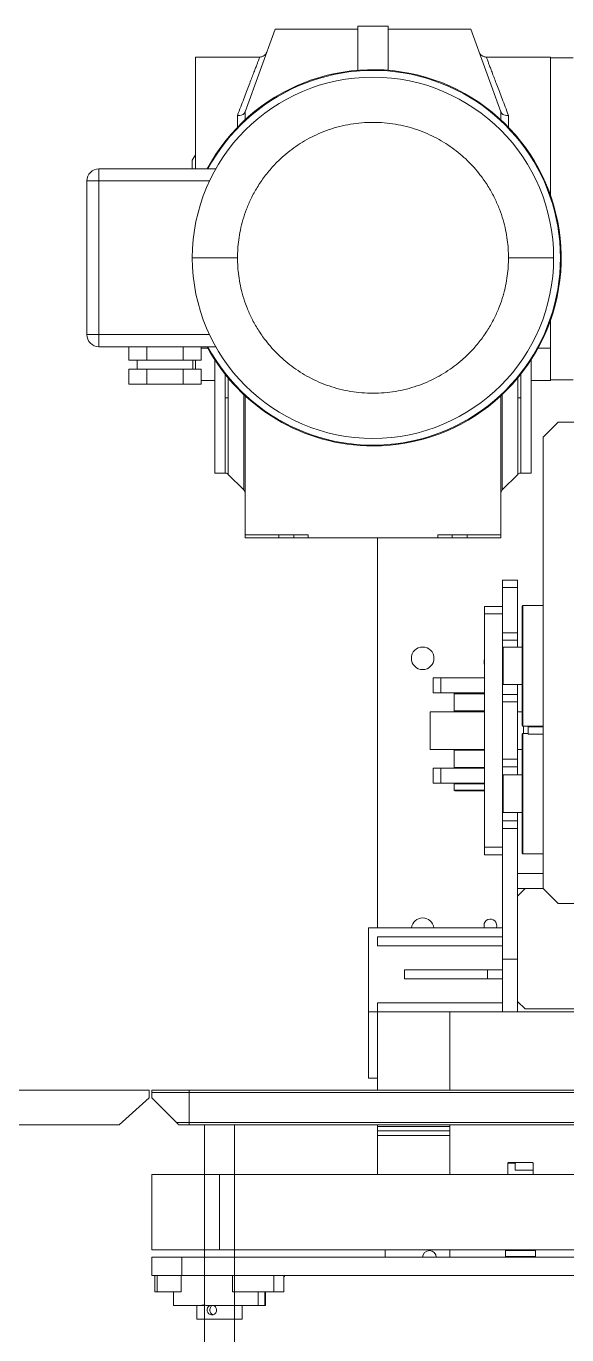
# Model space of a CAD drawing. Header units: millimetres. Extents: x 2676 to 14409, y -484 to 4878.
# Drawn here: x 8634 to 8993, y 4006 to 4876 of the extents above; entities that cross this region are included whole.
import ezdxf

# ---------------------------------------------------------------- set-up
doc = ezdxf.new("R2010")
doc.units = ezdxf.units.MM
doc.layers.add('2', color=5, linetype='Continuous', lineweight=18)

# ---------------------------------------------------------------- blocks, each defined once
blk = doc.blocks.new('rthryth')
at = {"color": 7, "linetype": 'Continuous', "lineweight": 15}
for p, q in [((40496.11, 46836.95, -909.01), (40394, 46836.95, -909.01)), ((40394, 46828.95, -909.01), (40394, 46836.95, -909.01)), ((40496.11, 46836.95, -909.01), (40496.11, 46828.95, -909.01)), ((40394, 46828.95, -909.01), (40386, 46828.95, -909.01)), ((40386, 46828.95, -909.01), (40386, 46751.41, -909.01)), ((40394, 46828.95, -909.01), (40496.11, 46828.95, -909.01)), ((40504.11, 46828.95, -909.01), (40496.11, 46828.95, -909.01)), ((40504.11, 46751.41, -909.01), (40504.11, 46828.95, -909.01)), ((40513.11, 46809.21, -909.01), (40504.11, 46809.21, -909.01)), ((40513.11, 46797.19, -909.01), (40513.11, 46809.21, -909.01)), ((40519.11, 46797.19, -909.01), (40519.11, 46809.21, -909.01)), ((40519.11, 46809.21, -909.01), (40529.11, 46809.21, -909.01)), ((40529.11, 46797.19, -909.01), (40529.11, 46809.21, -909.01)), ((40513.11, 46797.19, -909.01), (40504.11, 46797.19, -909.01)), ((40513.11, 46803.65, -909.01), (40519.11, 46803.65, -909.01)), ((40513.11, 46773.14, -909.01), (40513.11, 46797.19, -909.01)), ((40519.11, 46773.14, -909.01), (40519.11, 46797.19, -909.01)), ((40519.11, 46797.19, -909.01), (40529.11, 46797.19, -909.01)), ((40529.11, 46773.14, -909.01), (40529.11, 46797.19, -909.01)), ((40998.16, 46768.95, -909.01), (40998.16, 46793.95, -909.01)), ((40998.16, 46793.95, -909.01), (40999.66, 46793.95, -909.01)), ((40999.66, 46768.95, -909.01), (40999.66, 46793.95, -909.01)), ((40999.66, 46793.95, -909.01), (41003.16, 46793.95, -909.01)), ((41019.66, 46777.45, -909.01), (41003.16, 46793.95, -909.01)), ((41054.16, 46793.95, -909.01), (41104.16, 46793.95, -909.01)), ((41054.16, 46793.95, -909.01), (41054.16, 46748.95, -909.01)), ((41104.16, 46793.95, -909.01), (41104.16, 46748.95, -909.01)), ((41121.16, 46793.95, -909.01), (41109.16, 46793.95, -909.01)), ((41109.16, 46793.95, -909.01), (41109.16, 46773.95, -909.01)), ((41121.16, 46773.95, -909.01), (41121.16, 46793.95, -909.01)), ((41121.16, 46791.79, -909.01), (41132.16, 46791.79, -909.01)), ((41121.16, 46790.25, -909.01), (41132.16, 46790.25, -909.01)), ((41132.16, 46790.25, -909.01), (41132.16, 46791.79, -909.01)), ((41132.16, 46774.37, -909.01), (41132.16, 46790.25, -909.01)), ((41132.16, 46779.45, -909.01), (41141.16, 46779.45, -909.01)), ((41141.16, 46760.71, -909.01), (41141.16, 46779.45, -909.01)), ((40504.11, 46773.14, -909.01), (40513.11, 46773.14, -909.01)), ((40513.11, 46761.12, -909.01), (40513.11, 46773.14, -909.01)), ((40519.11, 46773.14, -909.01), (40529.11, 46773.14, -909.01)), ((40519.11, 46761.12, -909.01), (40519.11, 46773.14, -909.01)), ((40529.11, 46761.12, -909.01), (40529.11, 46773.14, -909.01)), ((41019.66, 46768.95, -909.01), (41019.66, 46777.45, -909.01)), ((41021.16, 46768.95, -909.01), (41021.16, 46775.95, -909.01)), ((41109.16, 46773.95, -909.01), (41121.16, 46773.95, -909.01)), ((41109.16, 45913.95, -909.01), (41109.16, 46773.95, -909.01)), ((41121.16, 46774.37, -909.01), (41132.16, 46774.37, -909.01)), ((41121.16, 45913.95, -909.01), (41121.16, 46773.95, -909.01)), ((40311.66, 46722.18, -909.01), (40311.66, 46764.95, -909.01)), ((40386, 46764.95, -909.01), (40311.66, 46764.95, -909.01)), ((40376.66, 46764.95, -909.01), (40380.12, 46766.95, -909.01)), ((40386, 46766.95, -909.01), (40380.12, 46766.95, -909.01)), ((40519.11, 46766.68, -909.01), (40513.11, 46766.68, -909.01)), ((40513.11, 46764.95, -909.01), (40519.11, 46764.95, -909.01)), ((40998.16, 46768.95, -909.01), (40999.66, 46768.95, -909.01)), ((40999.66, 46768.95, -909.01), (40998.16, 46768.95, -909.01)), ((40998.16, 46768.95, -909.01), (40998.16, 45918.95, -909.01)), ((40999.66, 46768.95, -909.01), (41019.66, 46768.95, -909.01)), ((40999.66, 46768.95, -909.01), (40999.66, 45918.95, -909.01)), ((41019.66, 46768.95, -909.01), (41021.16, 46768.95, -909.01)), ((41019.66, 46768.95, -909.01), (41019.66, 45918.95, -909.01)), ((41021.16, 46768.95, -909.01), (41019.66, 46768.95, -909.01)), ((41021.16, 46768.95, -909.01), (41021.16, 45918.95, -909.01)), ((41141.16, 46763.95, -909.01), (41150.16, 46763.95, -909.01)), ((41150.16, 46763.95, -909.01), (41150.16, 46733.95, -909.01)), ((40513.11, 46761.12, -909.01), (40504.11, 46761.12, -909.01)), ((40505.09, 46756.59, -909.01), (40505.09, 46761.12, -909.01)), ((40529.11, 46761.12, -909.01), (40519.11, 46761.12, -909.01)), ((40526.64, 46761.12, -909.01), (40526.64, 46751.95, -909.01)), ((41021.16, 46758.95, -909.01), (41718.33, 46758.95, -909.01)), ((41104.16, 46758.95, -909.01), (41109.16, 46758.95, -909.01)), ((41141.16, 46759.34, -909.01), (41141.16, 46760.71, -909.01)), ((41141.16, 46723.28, -909.01), (41141.16, 46758.02, -909.01)), ((40588.06, 46751.95, -909.01), (40512.88, 46751.95, -909.01)), ((40588.06, 46751.95, -909.01), (40588.06, 46745.19, -909.01)), ((41054.16, 46748.95, -909.01), (41104.16, 46748.95, -909.01)), ((41054.16, 46748.95, -909.01), (41054.16, 46048.95, -909.01)), ((41104.16, 46748.95, -909.01), (41104.16, 46048.95, -909.01)), ((40588.93, 46743.07, -909.01), (40599.18, 46732.82, -909.01)), ((41752.16, 46738.95, -909.01), (41021.16, 46738.95, -909.01)), ((41121.16, 46740.3, -909.01), (41132.16, 46740.3, -909.01)), ((41132.16, 46712.73, -909.01), (41132.16, 46740.3, -909.01)), ((40348.1, 46731.95, -909.01), (40293.16, 46711.95, -909.01)), ((40353.4, 46731.95, -909.01), (40348.1, 46731.95, -909.01)), ((40629.16, 46731.95, -909.01), (40536.71, 46731.95, -909.01)), ((40629.16, 46689.95, -909.01), (40629.16, 46731.95, -909.01)), ((40631.16, 46731.95, -909.01), (40629.16, 46731.95, -909.01)), ((40631.16, 46709.45, -909.01), (40631.16, 46731.95, -909.01)), ((41150.16, 46733.95, -909.01), (41141.16, 46733.95, -909.01)), ((41141.16, 46723.28, -909.01), (41132.16, 46723.28, -909.01)), ((41141.16, 46718.69, -909.01), (41132.16, 46718.69, -909.01)), ((41141.16, 46718.45, -909.01), (41132.16, 46718.45, -909.01)), ((41141.16, 46718.69, -909.01), (41141.16, 46723.28, -909.01)), ((41141.16, 46718.45, -909.01), (41141.16, 46718.69, -909.01)), ((40293.16, 46711.95, -909.01), (40293.16, 46656.95, -909.01)), ((41121.16, 46712.73, -909.01), (41132.16, 46712.73, -909.01)), ((41132.16, 46706.1, -909.01), (41132.16, 46712.73, -909.01)), ((40629.16, 46709.45, -909.01), (40631.16, 46709.45, -909.01)), ((40631.16, 46699.6, -909.01), (40631.16, 46709.45, -909.01)), ((41132.16, 46706.1, -909.01), (41121.16, 46706.1, -909.01)), ((40631.16, 46699.6, -909.01), (40629.16, 46699.6, -909.01)), ((40631.16, 46689.95, -909.01), (40631.16, 46699.6, -909.01)), ((40631.16, 46689.95, -909.01), (40629.16, 46689.95, -909.01)), ((40631.16, 46603.95, -909.01), (40631.16, 46689.95, -909.01)), ((40291.16, 46636.95, -909.01), (40291.16, 46656.95, -909.01)), ((40291.16, 46656.95, -909.01), (40320.46, 46656.95, -909.01)), ((40890.16, 46649.95, -909.01), (40946.16, 46649.95, -909.01)), ((40890.16, 46560.95, -909.01), (40890.16, 46649.95, -909.01)), ((40946.16, 46649.95, -909.01), (40946.16, 46643.95, -909.01)), ((40946.16, 46649.95, -909.01), (40990.16, 46649.95, -909.01)), ((40990.16, 46649.95, -909.01), (40990.16, 46643.95, -909.01)), ((40631.16, 46643.95, -909.01), (40890.16, 46643.95, -909.01)), ((40896.16, 46643.95, -909.01), (40902.16, 46643.95, -909.01)), ((40896.16, 46560.95, -909.01), (40896.16, 46643.95, -909.01)), ((40940.16, 46643.95, -909.01), (40946.16, 46643.95, -909.01)), ((40946.16, 46560.95, -909.01), (40946.16, 46643.95, -909.01)), ((40946.16, 46643.95, -909.01), (40990.16, 46643.95, -909.01)), ((40998.16, 46643.95, -909.01), (40990.16, 46643.95, -909.01)), ((41022.16, 46643.95, -909.01), (41021.16, 46643.95, -909.01)), ((41022.16, 46595.95, -909.01), (41022.16, 46643.95, -909.01)), ((41025.16, 46643.95, -909.01), (41022.16, 46643.95, -909.01)), ((41025.16, 46595.95, -909.01), (41025.16, 46643.95, -909.01)), ((41028.16, 46643.95, -909.01), (41025.16, 46643.95, -909.01)), ((41028.16, 46595.95, -909.01), (41028.16, 46643.95, -909.01)), ((41054.16, 46643.95, -909.01), (41028.16, 46643.95, -909.01)), ((40320.46, 46636.95, -909.01), (40291.16, 46636.95, -909.01)), ((40293.16, 46636.95, -909.01), (40293.16, 46581.95, -909.01)), ((41109.16, 46638.95, -909.01), (41104.16, 46638.95, -909.01)), ((40918.16, 46625.95, -909.01), (40924.16, 46625.95, -909.01)), ((40918.16, 46625.95, -909.01), (40918.16, 46570.95, -909.01)), ((40924.16, 46625.95, -909.01), (40924.16, 46570.95, -909.01)), ((40734.16, 46606.95, -909.01), (40724.16, 46606.95, -909.01)), ((40724.16, 46606.95, -909.01), (40724.16, 46601.95, -909.01)), ((40734.16, 46601.95, -909.01), (40734.16, 46606.95, -909.01)), ((40746.66, 46608.95, -909.01), (40771.66, 46608.95, -909.01)), ((40746.66, 46572.95, -909.01), (40746.66, 46608.95, -909.01)), ((40771.66, 46572.95, -909.01), (40771.66, 46608.95, -909.01)), ((40794.16, 46606.95, -909.01), (40784.16, 46606.95, -909.01)), ((40784.16, 46606.95, -909.01), (40784.16, 46601.95, -909.01)), ((40794.16, 46601.95, -909.01), (40794.16, 46606.95, -909.01)), ((40629.16, 46561.95, -909.01), (40629.16, 46603.95, -909.01)), ((40629.16, 46603.95, -909.01), (40631.16, 46603.95, -909.01)), ((40631.16, 46594.29, -909.01), (40631.16, 46603.95, -909.01)), ((40724.16, 46601.95, -909.01), (40734.16, 46601.95, -909.01)), ((40724.16, 46572.95, -909.01), (40724.16, 46601.95, -909.01)), ((40734.16, 46572.95, -909.01), (40734.16, 46601.95, -909.01)), ((40784.16, 46601.95, -909.01), (40794.16, 46601.95, -909.01)), ((40784.16, 46572.95, -909.01), (40784.16, 46601.95, -909.01)), ((40794.16, 46572.95, -909.01), (40794.16, 46601.95, -909.01)), ((40629.16, 46594.29, -909.01), (40631.16, 46594.29, -909.01)), ((40631.16, 46584.45, -909.01), (40631.16, 46594.29, -909.01)), ((40734.16, 46592.45, -909.01), (40734.66, 46592.95, -909.01)), ((40734.66, 46592.95, -909.01), (40746.16, 46592.95, -909.01)), ((40734.66, 46572.95, -909.01), (40734.66, 46592.95, -909.01)), ((40746.16, 46592.95, -909.01), (40746.66, 46592.45, -909.01)), ((40746.16, 46592.95, -909.01), (40746.16, 46572.95, -909.01)), ((40771.66, 46592.45, -909.01), (40772.16, 46592.95, -909.01)), ((40772.16, 46592.95, -909.01), (40783.66, 46592.95, -909.01)), ((40772.16, 46572.95, -909.01), (40772.16, 46592.95, -909.01)), ((40783.66, 46592.95, -909.01), (40784.16, 46592.45, -909.01)), ((40783.66, 46592.95, -909.01), (40783.66, 46572.95, -909.01)), ((40794.16, 46592.45, -909.01), (40794.66, 46592.95, -909.01)), ((40794.66, 46592.95, -909.01), (40798.66, 46592.95, -909.01)), ((40794.66, 46572.95, -909.01), (40794.66, 46592.95, -909.01)), ((40798.66, 46592.95, -909.01), (40799.16, 46592.45, -909.01)), ((40798.66, 46592.95, -909.01), (40798.66, 46572.95, -909.01)), ((40799.16, 46572.95, -909.01), (40799.16, 46592.45, -909.01)), ((40998.16, 46595.95, -909.01), (40946.16, 46595.95, -909.01)), ((41022.16, 46595.95, -909.01), (41021.16, 46595.95, -909.01)), ((41025.16, 46595.95, -909.01), (41022.16, 46595.95, -909.01)), ((41028.16, 46595.95, -909.01), (41025.16, 46595.95, -909.01)), ((41054.16, 46595.95, -909.01), (41028.16, 46595.95, -909.01)), ((41109.16, 46595.95, -909.01), (41104.16, 46595.95, -909.01)), ((40293.16, 46581.95, -909.01), (40348.1, 46561.95, -909.01)), ((40631.16, 46584.45, -909.01), (40629.16, 46584.45, -909.01)), ((40631.16, 46561.95, -909.01), (40631.16, 46584.45, -909.01)), ((40311.66, 46528.95, -909.01), (40311.66, 46571.76, -909.01)), ((40676.66, 46572.95, -909.01), (40676.66, 46560.95, -909.01)), ((40681.66, 46572.95, -909.01), (40676.66, 46572.95, -909.01)), ((40681.66, 46560.95, -909.01), (40681.66, 46572.95, -909.01)), ((40836.66, 46572.95, -909.01), (40681.66, 46572.95, -909.01)), ((40836.66, 46572.95, -909.01), (40836.66, 46560.95, -909.01)), ((40841.66, 46572.95, -909.01), (40836.66, 46572.95, -909.01)), ((40841.66, 46560.95, -909.01), (40841.66, 46572.95, -909.01)), ((40918.16, 46570.95, -909.01), (40924.16, 46570.95, -909.01)), ((40918.16, 46570.95, -909.01), (40918.16, 46560.95, -909.01)), ((40924.16, 46570.95, -909.01), (40924.16, 46560.95, -909.01)), ((40348.1, 46561.95, -909.01), (40353.4, 46561.95, -909.01)), ((40536.71, 46561.95, -909.01), (40629.16, 46561.95, -909.01)), ((40629.16, 46561.95, -909.01), (40631.16, 46561.95, -909.01)), ((40599.18, 46561.07, -909.01), (40588.93, 46550.82, -909.01)), ((40664.16, 46560.95, -909.01), (40659.16, 46560.95, -909.01)), ((40659.16, 46560.95, -909.01), (40659.16, 46550.95, -909.01)), ((40664.16, 46550.95, -909.01), (40664.16, 46560.95, -909.01)), ((40664.16, 46560.95, -909.01), (40694.16, 46560.95, -909.01)), ((40836.66, 46560.95, -909.01), (40681.66, 46560.95, -909.01)), ((40694.16, 46560.95, -909.01), (40694.16, 46550.95, -909.01)), ((40699.16, 46550.95, -909.01), (40699.16, 46560.95, -909.01)), ((40703.66, 46560.45, -909.01), (40704.16, 46560.95, -909.01)), ((40703.66, 46547.95, -909.01), (40703.66, 46560.45, -909.01)), ((40703.66, 46560.45, -909.01), (40728.59, 46560.45, -909.01)), ((40728.16, 46560.95, -909.01), (40728.66, 46560.45, -909.01)), ((40728.59, 46560.45, -909.01), (40728.66, 46560.45, -909.01)), ((40728.66, 46560.45, -909.01), (40728.66, 46547.95, -909.01)), ((40735.16, 46560.95, -909.01), (40735.16, 46550.95, -909.01)), ((40740.16, 46550.95, -909.01), (40740.16, 46560.95, -909.01)), ((40740.16, 46560.95, -909.01), (40778.16, 46560.95, -909.01)), ((40778.16, 46560.95, -909.01), (40778.16, 46550.95, -909.01)), ((40783.16, 46550.95, -909.01), (40783.16, 46560.95, -909.01)), ((40788.66, 46560.45, -909.01), (40789.16, 46560.95, -909.01)), ((40788.66, 46547.95, -909.01), (40788.66, 46560.45, -909.01)), ((40788.66, 46560.45, -909.01), (40813.59, 46560.45, -909.01)), ((40813.16, 46560.95, -909.01), (40813.66, 46560.45, -909.01)), ((40813.59, 46560.45, -909.01), (40813.66, 46560.45, -909.01)), ((40813.66, 46560.45, -909.01), (40813.66, 46547.95, -909.01)), ((40819.16, 46560.95, -909.01), (40819.16, 46550.95, -909.01)), ((40824.16, 46550.95, -909.01), (40824.16, 46560.95, -909.01)), ((40824.16, 46560.95, -909.01), (40911.16, 46560.95, -909.01)), ((40911.16, 46560.95, -909.01), (40911.16, 46550.95, -909.01)), ((40946.16, 46560.95, -909.01), (40911.16, 46560.95, -909.01)), ((40946.16, 46550.95, -909.01), (40946.16, 46560.95, -909.01)), ((41046.66, 46557.36, -909.01), (41046.16, 46556.9, -909.01)), ((41046.16, 46556.9, -909.01), (41046.16, 46552.15, -909.01)), ((41046.66, 46552.61, -909.01), (41046.66, 46557.36, -909.01)), ((41046.66, 46557.36, -909.01), (41051.16, 46557.36, -909.01)), ((41051.16, 46557.45, -909.01), (41054.06, 46557.45, -909.01)), ((41051.16, 46557.36, -909.01), (41051.16, 46557.45, -909.01)), ((41054.06, 46540.45, -909.01), (41054.06, 46557.45, -909.01)), ((41054.06, 46557.05, -909.01), (41054.16, 46557.05, -909.01)), ((41104.16, 46558.45, -909.01), (41104.66, 46558.95, -909.01)), ((41104.66, 46558.95, -909.01), (41108.66, 46558.95, -909.01)), ((41104.66, 46538.95, -909.01), (41104.66, 46558.95, -909.01)), ((41108.66, 46558.95, -909.01), (41109.16, 46558.45, -909.01)), ((41108.66, 46558.95, -909.01), (41108.66, 46543.02, -909.01)), ((40588.06, 46548.7, -909.01), (40588.06, 46541.95, -909.01)), ((40659.16, 46550.95, -909.01), (40664.16, 46550.95, -909.01)), ((40694.16, 46550.95, -909.01), (40664.16, 46550.95, -909.01)), ((40676.16, 46547.45, -909.01), (40676.66, 46547.95, -909.01)), ((40676.16, 46533.95, -909.01), (40676.16, 46547.45, -909.01)), ((40676.16, 46547.45, -909.01), (40756.16, 46547.45, -909.01)), ((40755.66, 46547.95, -909.01), (40676.66, 46547.95, -909.01)), ((40694.16, 46550.95, -909.01), (40699.16, 46550.95, -909.01)), ((40699.16, 46550.95, -909.01), (40703.66, 46550.95, -909.01)), ((40728.66, 46550.95, -909.01), (40735.16, 46550.95, -909.01)), ((40735.16, 46550.95, -909.01), (40740.16, 46550.95, -909.01)), ((40778.16, 46550.95, -909.01), (40740.16, 46550.95, -909.01)), ((40746.66, 46547.95, -909.01), (40746.66, 46550.95, -909.01)), ((40755.66, 46547.95, -909.01), (40756.16, 46547.45, -909.01)), ((40756.16, 46547.45, -909.01), (40756.16, 46533.95, -909.01)), ((40761.16, 46546.95, -909.01), (40756.16, 46546.95, -909.01)), ((40761.16, 46547.45, -909.01), (40761.66, 46547.95, -909.01)), ((40761.16, 46543.95, -909.01), (40761.16, 46547.45, -909.01)), ((40761.16, 46547.45, -909.01), (40841.16, 46547.45, -909.01)), ((40840.66, 46547.95, -909.01), (40761.66, 46547.95, -909.01)), ((40771.66, 46547.95, -909.01), (40771.66, 46550.95, -909.01)), ((40778.16, 46550.95, -909.01), (40783.16, 46550.95, -909.01)), ((40783.16, 46550.95, -909.01), (40788.66, 46550.95, -909.01)), ((40813.66, 46550.95, -909.01), (40819.16, 46550.95, -909.01)), ((40819.16, 46550.95, -909.01), (40824.16, 46550.95, -909.01)), ((40911.16, 46550.95, -909.01), (40824.16, 46550.95, -909.01)), ((40840.66, 46547.95, -909.01), (40841.16, 46547.45, -909.01)), ((40841.16, 46547.45, -909.01), (40841.16, 46533.95, -909.01)), ((40864.16, 46550.95, -909.01), (40854.16, 46550.95, -909.01)), ((40854.16, 46533.95, -909.01), (40854.16, 46550.95, -909.01)), ((40864.16, 46545.95, -909.01), (40869.16, 46550.95, -909.01)), ((40864.16, 46533.95, -909.01), (40864.16, 46550.95, -909.01)), ((40911.16, 46550.95, -909.01), (40946.16, 46550.95, -909.01)), ((40939.16, 46550.95, -909.01), (40944.16, 46545.95, -909.01)), ((40944.16, 46545.95, -909.01), (40944.16, 46141.95, -909.01)), ((40946.16, 46136.95, -909.01), (40946.16, 46550.95, -909.01)), ((41046.16, 46552.15, -909.01), (41046.16, 46541, -909.01)), ((41051.16, 46552.61, -909.01), (41046.66, 46552.61, -909.01)), ((41051.16, 46540.45, -909.01), (41051.16, 46552.61, -909.01)), ((40505.09, 46528.95, -909.01), (40505.09, 46537.3, -909.01)), ((40588.06, 46541.95, -909.01), (40512.88, 46541.95, -909.01)), ((40526.64, 46541.95, -909.01), (40526.64, 46528.95, -909.01)), ((40761.66, 46543.95, -909.01), (40756.66, 46543.95, -909.01)), ((40756.66, 46543.95, -909.01), (40756.66, 46533.95, -909.01)), ((40761.66, 46533.95, -909.01), (40761.66, 46543.95, -909.01)), ((41046.66, 46540.53, -909.01), (41046.16, 46541, -909.01)), ((41046.66, 46540.53, -909.01), (41051.16, 46540.53, -909.01)), ((41054.06, 46540.45, -909.01), (41051.16, 46540.45, -909.01)), ((41054.16, 46540.85, -909.01), (41054.06, 46540.85, -909.01)), ((41104.66, 46538.95, -909.01), (41104.16, 46539.45, -909.01)), ((41108.66, 46538.95, -909.01), (41104.66, 46538.95, -909.01)), ((41108.66, 46543.02, -909.01), (41108.66, 46538.95, -909.01)), ((41109.16, 46539.45, -909.01), (41108.66, 46538.95, -909.01)), ((40403.81, 46528.95, -909.01), (40311.66, 46528.95, -909.01)), ((40312.16, 46513.95, -909.01), (40312.16, 46528.95, -909.01)), ((40505.09, 46528.95, -909.01), (40486.3, 46528.95, -909.01)), ((40526.16, 46528.95, -909.01), (40505.09, 46528.95, -909.01)), ((40526.64, 46528.95, -909.01), (40526.14, 46528.95, -909.01)), ((40526.16, 46528.95, -909.01), (40526.16, 46513.95, -909.01)), ((40554.16, 46523.95, -909.01), (40564.16, 46533.95, -909.01)), ((40564.16, 46533.95, -909.01), (40864.16, 46533.95, -909.01)), ((40864.16, 46533.95, -909.01), (40874.16, 46523.95, -909.01)), ((40554.16, 46163.95, -909.01), (40554.16, 46523.95, -909.01)), ((40874.16, 46523.95, -909.01), (40874.16, 46163.95, -909.01))]:
    blk.add_line(p, q, dxfattribs=at)
at = {"color": 8, "linetype": 'Continuous', "lineweight": 15}
for p, q in [((40394, 46755.54, -909.01), (40394, 46828.95, -909.01)), ((40496.11, 46828.95, -909.01), (40496.11, 46755.54, -909.01)), ((40522.34, 46745.19, -909.01), (40538.06, 46745.19, -909.01)), ((40588.06, 46745.19, -909.01), (40538.06, 46745.19, -909.01)), ((40350.42, 46736.95, -909.01), (40358.31, 46736.95, -909.01)), ((40538.06, 46743.07, -909.01), (40524.97, 46743.07, -909.01)), ((40588.93, 46743.07, -909.01), (40538.06, 46743.07, -909.01)), ((40599.18, 46732.82, -909.01), (40535.88, 46732.82, -909.01)), ((40902.16, 46560.95, -909.01), (40902.16, 46643.95, -909.01)), ((40940.16, 46560.95, -909.01), (40940.16, 46643.95, -909.01)), ((40358.31, 46556.95, -909.01), (40350.42, 46556.95, -909.01)), ((40599.18, 46561.07, -909.01), (40535.88, 46561.07, -909.01)), ((40538.06, 46548.7, -909.01), (40522.34, 46548.7, -909.01)), ((40524.97, 46550.82, -909.01), (40538.06, 46550.82, -909.01)), ((40588.93, 46550.82, -909.01), (40538.06, 46550.82, -909.01)), ((40588.06, 46548.7, -909.01), (40538.06, 46548.7, -909.01)), ((40940.16, 46549.95, -909.01), (40940.16, 46550.95, -909.01))]:
    blk.add_line(p, q, dxfattribs=at)
at = {"color": 7, "linetype": 'Continuous', "lineweight": 15, "elevation": -909.01}
for points in [[(41141.16, 46755.39), (41141.76, 46756.18), (41142.65, 46756.76), (41143.73, 46757.05), (41144.83, 46757.01), (41145.84, 46756.67), (41146.69, 46756.05), (41147.26, 46755.18), (41147.48, 46754.16), (41147.33, 46753.13), (41146.84, 46752.18), (41146.04, 46751.42), (41145.02, 46750.94), (41144.16, 46750.83), (41144.16, 46750.83)], [(41122.17, 46706.1), (41121.59, 46705.66), (41121.16, 46705.41)], [(40712.22, 46572.95), (40712.4, 46573.01), (40713.66, 46573.2)], [(40713.66, 46573.2), (40714.91, 46573.01), (40715.09, 46572.95)], [(40888.66, 46573.2), (40889.91, 46573.01), (40890.16, 46572.92)]]:
    blk.add_lwpolyline(points, dxfattribs=at)
at = {"color": 7, "linetype": 'Continuous', "lineweight": 15}
blk.add_circle((40711.16, 46613.95, -909.01), 7.5, dxfattribs=at)
for centre, radius, start, end in [((40394, 46828.95, -909.01), 8, 90, 180), ((40496.11, 46828.95, -909.01), 8, 0, 90), ((40445.06, 46646.95, -909.01), 120, 90, 270), ((40445.06, 46646.95, -909.01), 120, 270, 90), ((40445.06, 46646.95, -909.01), 125, 118.19512, 0), ((40445.06, 46646.95, -909.01), 124.5, 118.31855, 61.68145), ((40445.06, 46646.95, -909.01), 125, 0, 61.80488), ((40891.16, 46613.95, -909.01), 7.5, 97.66226, 262.33774), ((41109.16, 46609.45, -909.01), 4.5, 90, 270), ((40888.66, 46568.95, -909.01), 4.25, 90, 290.66732)]:
    blk.add_arc(centre, radius, start, end, dxfattribs=at)
for points, knots in [([(41019.66, 46777.45, -909.01), (41019.74, 46777.36, -909.01), (41019.92, 46777.18, -909.01), (41020.18, 46776.92, -909.01), (41020.43, 46776.67, -909.01), (41020.65, 46776.45, -909.01), (41020.83, 46776.27, -909.01), (41020.96, 46776.14, -909.01), (41021.08, 46776.02, -909.01), (41021.15, 46775.95, -909.01), (41021.15, 46775.95, -909.01), (41021.16, 46775.95, -909.01)], [0, 0, 0, 0, 0.131345, 0.262713, 0.394134, 0.523253, 0.630106, 0.720921, 0.799541, 0.941331, 1, 1, 1, 1]), ([(40445.06, 46736.95, -909.01), (40445.06, 46738.58, -909.01), (40445.06, 46741.94, -909.01), (40445.06, 46746.95, -909.01), (40445.06, 46751.85, -909.01), (40445.06, 46756.38, -909.01), (40445.06, 46760.26, -909.01), (40445.06, 46763.31, -909.01), (40445.06, 46765.44, -909.01), (40445.06, 46766.72, -909.01), (40445.06, 46766.87, -909.01), (40445.06, 46766.95, -909.01)], [0, 0, 0, 0, 0.10404, 0.21382, 0.328082, 0.445186, 0.563214, 0.678114, 0.790179, 0.897868, 1, 1, 1, 1]), ([(41141.16, 46758.02, -909.01), (41141.03, 46758.36, -909.01), (41140.78, 46759.02, -909.01), (41140.84, 46759.98, -909.01), (41141.07, 46760.5, -909.01), (41141.16, 46760.71, -909.01)], [0, 0, 0, 0, 0.377221, 0.75446, 1, 1, 1, 1]), ([(41141.16, 46753.65, -909.01), (41141.32, 46753.9, -909.01), (41141.66, 46754.44, -909.01), (41142.53, 46755, -909.01), (41143.6, 46755.31, -909.01), (41144.72, 46755.3, -909.01), (41145.76, 46755.01, -909.01), (41146.62, 46754.45, -909.01), (41147.18, 46753.79, -909.01), (41147.29, 46753.29, -909.01), (41147.32, 46753.13, -909.01)], [0, 0, 0, 0, 0.121032, 0.259118, 0.399066, 0.532707, 0.661858, 0.79513, 0.934734, 1, 1, 1, 1]), ([(40538.06, 46745.19, -909.01), (40538.06, 46744.74, -909.01), (40538.06, 46743.95, -909.01), (40538.06, 46743.34, -909.01), (40538.06, 46743.07, -909.01)], [0, 0, 0, 0, 0.559989, 1, 1, 1, 1]), ([(40588.07, 46745.49, -909.01), (40588.07, 46745.22, -909.01), (40588.06, 46744.66, -909.01), (40588.31, 46743.83, -909.01), (40588.7, 46743.4, -909.01), (40588.91, 46743.18, -909.01)], [0, 0, 0, 0, 0.321012, 0.651875, 1, 1, 1, 1]), ([(41144.16, 46750.83, -909.01), (41143.79, 46750.86, -909.01), (41143.05, 46750.93, -909.01), (41142.08, 46751.5, -909.01), (41141.41, 46752.16, -909.01), (41141.22, 46752.66, -909.01), (41141.16, 46752.82, -909.01)], [0, 0, 0, 0, 0.286352, 0.572531, 0.863168, 1, 1, 1, 1]), ([(40348.44, 46732.07, -909.01), (40348.76, 46732.24, -909.01), (40349.42, 46732.6, -909.01), (40350.1, 46733.78, -909.01), (40350.49, 46735.26, -909.01), (40350.44, 46736.39, -909.01), (40350.42, 46736.95, -909.01)], [0, 0, 0, 0, 0.249991, 0.500019, 0.750063, 1, 1, 1, 1]), ([(40445.06, 46736.95, -909.01), (40443.12, 46736.91, -909.01), (40439.13, 46736.83, -909.01), (40432.97, 46736.2, -909.01), (40426.48, 46735.1, -909.01), (40419.69, 46733.4, -909.01), (40412.65, 46731.03, -909.01), (40405.43, 46727.89, -909.01), (40398.12, 46723.9, -909.01), (40390.85, 46718.98, -909.01), (40383.76, 46713.07, -909.01), (40377.8, 46706.94, -909.01), (40372.94, 46700.93, -909.01), (40369.05, 46695.31, -909.01), (40365.53, 46689.28, -909.01), (40362.43, 46682.87, -909.01), (40359.81, 46676.12, -909.01), (40357.72, 46669.09, -909.01), (40356.19, 46661.84, -909.01), (40355.26, 46654.43, -909.01), (40354.95, 46646.95, -909.01), (40355.26, 46639.46, -909.01), (40356.19, 46632.06, -909.01), (40357.72, 46624.8, -909.01), (40359.81, 46617.77, -909.01), (40362.43, 46611.02, -909.01), (40365.53, 46604.61, -909.01), (40369.05, 46598.58, -909.01), (40372.94, 46592.96, -909.01), (40377.13, 46587.78, -909.01), (40381.56, 46583.05, -909.01), (40386.18, 46578.78, -909.01), (40391.69, 46574.34, -909.01), (40398.12, 46569.99, -909.01), (40405.43, 46566, -909.01), (40412.65, 46562.87, -909.01), (40419.69, 46560.49, -909.01), (40426.48, 46558.8, -909.01), (40432.91, 46557.7, -909.01), (40439.06, 46557.06, -909.01), (40443.06, 46556.98, -909.01), (40445.06, 46556.95, -909.01)], [0, 0, 0, 0, 0.0205313, 0.0423827, 0.0656293, 0.0903407, 0.1165782, 0.1443899, 0.1738057, 0.2048323, 0.2374458, 0.2715872, 0.2953051, 0.3194593, 0.3440325, 0.3693385, 0.3949429, 0.4208248, 0.4471085, 0.473505, 0.4999914, 0.5264797, 0.5528761, 0.579158, 0.6050416, 0.630646, 0.6559504, 0.6805251, 0.7046794, 0.7283957, 0.7511611, 0.773423, 0.7951676, 0.8261942, 0.8556101, 0.8834218, 0.9096592, 0.9343707, 0.9576172, 0.9788082, 1, 1, 1, 1]), ([(40445.06, 46556.95, -909.01), (40446.99, 46556.98, -909.01), (40450.98, 46557.06, -909.01), (40457.14, 46557.69, -909.01), (40463.63, 46558.8, -909.01), (40470.42, 46560.49, -909.01), (40477.46, 46562.87, -909.01), (40484.68, 46566, -909.01), (40491.99, 46569.99, -909.01), (40499.27, 46574.92, -909.01), (40506.35, 46580.82, -909.01), (40512.31, 46586.95, -909.01), (40517.17, 46592.96, -909.01), (40521.06, 46598.58, -909.01), (40524.58, 46604.61, -909.01), (40527.68, 46611.02, -909.01), (40530.3, 46617.77, -909.01), (40532.39, 46624.8, -909.01), (40533.92, 46632.06, -909.01), (40534.85, 46639.47, -909.01), (40535.16, 46646.95, -909.01), (40534.85, 46654.43, -909.01), (40533.92, 46661.84, -909.01), (40532.39, 46669.09, -909.01), (40530.3, 46676.12, -909.01), (40527.68, 46682.87, -909.01), (40524.58, 46689.28, -909.01), (40521.06, 46695.31, -909.01), (40517.17, 46700.93, -909.01), (40512.98, 46706.11, -909.01), (40508.55, 46710.84, -909.01), (40503.93, 46715.11, -909.01), (40498.42, 46719.55, -909.01), (40491.99, 46723.9, -909.01), (40484.68, 46727.89, -909.01), (40477.46, 46731.03, -909.01), (40470.42, 46733.4, -909.01), (40463.63, 46735.1, -909.01), (40457.2, 46736.19, -909.01), (40451.05, 46736.83, -909.01), (40447.05, 46736.91, -909.01), (40445.06, 46736.95, -909.01)], [0, 0, 0, 0, 0.020531, 0.042383, 0.065629, 0.090341, 0.116578, 0.14439, 0.173806, 0.204832, 0.237446, 0.271587, 0.295305, 0.319459, 0.344032, 0.369338, 0.394943, 0.420825, 0.447109, 0.473505, 0.499991, 0.52648, 0.552876, 0.579158, 0.605042, 0.630646, 0.65595, 0.680525, 0.704679, 0.728396, 0.751161, 0.773423, 0.795168, 0.826194, 0.85561, 0.883422, 0.909659, 0.934371, 0.957617, 0.978808, 1, 1, 1, 1]), ([(40348.44, 46732.07, -909.01), (40348.35, 46732.04, -909.01), (40348.16, 46731.96, -909.01), (40348.11, 46731.95, -909.01), (40348.11, 46731.95, -909.01), (40348.1, 46731.95, -909.01)], [0, 0, 0, 0, 0.4022785, 0.9322226, 1, 1, 1, 1]), ([(40599.18, 46732.82, -909.01), (40599.49, 46732.57, -909.01), (40600.1, 46732.07, -909.01), (40600.86, 46731.99, -909.01), (40601.24, 46731.95, -909.01)], [0, 0, 0, 0, 0.498862, 1, 1, 1, 1]), ([(40308.33, 46717.47, -909.01), (40308.79, 46717.68, -909.01), (40309.72, 46718.11, -909.01), (40310.8, 46719.25, -909.01), (40311.52, 46720.66, -909.01), (40311.61, 46721.68, -909.01), (40311.66, 46722.18, -909.01)], [0, 0, 0, 0, 0.243895, 0.499775, 0.755776, 1, 1, 1, 1]), ([(40311.66, 46571.71, -909.01), (40311.61, 46572.21, -909.01), (40311.52, 46573.24, -909.01), (40310.8, 46574.64, -909.01), (40309.72, 46575.79, -909.01), (40308.79, 46576.21, -909.01), (40308.33, 46576.42, -909.01)], [0, 0, 0, 0, 0.244224, 0.500227, 0.756105, 1, 1, 1, 1]), ([(40348.1, 46561.95, -909.01), (40348.12, 46561.94, -909.01), (40348.14, 46561.93, -909.01), (40348.29, 46561.88, -909.01), (40348.41, 46561.83, -909.01), (40348.44, 46561.82, -909.01)], [0, 0, 0, 0, 0.490084, 0.895682, 1, 1, 1, 1]), ([(40348.44, 46561.82, -909.01), (40348.76, 46561.65, -909.01), (40349.42, 46561.29, -909.01), (40350.15, 46560.05, -909.01), (40350.43, 46558.77, -909.01), (40350.48, 46557.68, -909.01), (40350.44, 46557.23, -909.01), (40350.42, 46556.95, -909.01)], [0, 0, 0, 0, 0.249943, 0.499927, 0.796037, 0.874581, 1, 1, 1, 1]), ([(40601.3, 46561.95, -909.01), (40600.85, 46561.89, -909.01), (40600.06, 46561.8, -909.01), (40599.45, 46561.29, -909.01), (40599.18, 46561.07, -909.01)], [0, 0, 0, 0, 0.559996, 1, 1, 1, 1]), ([(40445.06, 46526.95, -909.01), (40445.06, 46527.02, -909.01), (40445.06, 46527.18, -909.01), (40445.06, 46528.51, -909.01), (40445.06, 46530.72, -909.01), (40445.06, 46533.87, -909.01), (40445.06, 46537.8, -909.01), (40445.06, 46542.3, -909.01), (40445.06, 46547.12, -909.01), (40445.06, 46552.05, -909.01), (40445.06, 46555.34, -909.01), (40445.06, 46556.95, -909.01)], [0, 0, 0, 0, 0.10404, 0.213821, 0.328082, 0.445182, 0.563215, 0.678112, 0.790177, 0.897867, 1, 1, 1, 1]), ([(40538.06, 46550.82, -909.01), (40538.06, 46550.47, -909.01), (40538.06, 46549.84, -909.01), (40538.06, 46549.05, -909.01), (40538.06, 46548.7, -909.01)], [0, 0, 0, 0, 0.560012, 1, 1, 1, 1]), ([(40588.87, 46550.72, -909.01), (40588.78, 46550.63, -909.01), (40588.49, 46550.33, -909.01), (40588.11, 46549.55, -909.01), (40588.08, 46548.84, -909.01), (40588.07, 46548.4, -909.01)], [0, 0, 0, 0, 0.157326, 0.489969, 1, 1, 1, 1]), ([(41046.16, 46552.15, -909.01), (41046.16, 46552.15, -909.01), (41046.32, 46552.31, -909.01), (41046.49, 46552.46, -909.01), (41046.66, 46552.61, -909.01)], [0, 0, 0, 0, 0.010161, 1, 1, 1, 1])]:
    blk.add_open_spline(points, degree=3, knots=knots, dxfattribs=at)
at = {"color": 8, "linetype": 'Continuous', "lineweight": 15}
for points, knots in [([(40350.42, 46736.95, -909.01), (40348.5, 46736.22, -909.01), (40344.7, 46734.77, -909.01), (40339.44, 46732.76, -909.01), (40334.54, 46730.9, -909.01), (40330.06, 46729.19, -909.01), (40326.04, 46727.66, -909.01), (40322.49, 46726.31, -909.01), (40319.41, 46725.13, -909.01), (40316.82, 46724.15, -909.01), (40314.75, 46723.36, -909.01), (40313.17, 46722.76, -909.01), (40312.17, 46722.38, -909.01), (40311.62, 46722.17, -909.01), (40311.74, 46722.21, -909.01), (40311.78, 46722.23, -909.01)], [0, 0, 0, 0, 0.082638, 0.164262, 0.24518, 0.327325, 0.407913, 0.486978, 0.567591, 0.647245, 0.725993, 0.80548, 0.884577, 0.96334, 1, 1, 1, 1]), ([(40350.42, 46556.95, -909.01), (40348.5, 46557.68, -909.01), (40344.7, 46559.13, -909.01), (40339.44, 46561.13, -909.01), (40334.54, 46563, -909.01), (40330.06, 46564.7, -909.01), (40326.04, 46566.23, -909.01), (40322.49, 46567.59, -909.01), (40319.41, 46568.76, -909.01), (40316.82, 46569.74, -909.01), (40314.39, 46570.67, -909.01), (40312.51, 46571.38, -909.01), (40311.65, 46571.71, -909.01), (40311.71, 46571.69, -909.01), (40311.72, 46571.69, -909.01)], [0, 0, 0, 0, 0.082639, 0.164269, 0.245194, 0.327344, 0.407934, 0.487004, 0.567624, 0.647283, 0.726032, 0.845089, 0.963321, 1, 1, 1, 1])]:
    blk.add_open_spline(points, degree=3, knots=knots, dxfattribs=at)
blk = doc.blocks.new('erhryhtyj')
at = {"layer": '2', "color": 3, "linetype": 'Continuous', "lineweight": 0}
for p, q in [((24204.18, 98981.44, 47.55), (24222.18, 99001.44, 47.55)), ((24227.18, 99001.44, 47.55), (24222.18, 99001.44, 47.55)), ((24227.18, 97001.44, 984.17), (24227.18, 99001.44, 47.55)), ((24204.18, 97021.44, -240.26), (24204.18, 98981.44, 47.55))]:
    blk.add_line(p, q, dxfattribs=at)

msp = doc.modelspace()

# ---------------------------------------------------------------- block references
at = {"color": 0, "xscale": -1, "rotation": 90}
msp.add_blockref('rthryth', (55511.44, 45167.02, -800.61), dxfattribs=at)
at = {"color": 1, "xscale": -1, "rotation": 270}
msp.add_blockref('erhryhtyj', (-90285.52, -20058.31, -440.69), dxfattribs=at)

doc.saveas('drawing.dxf')
